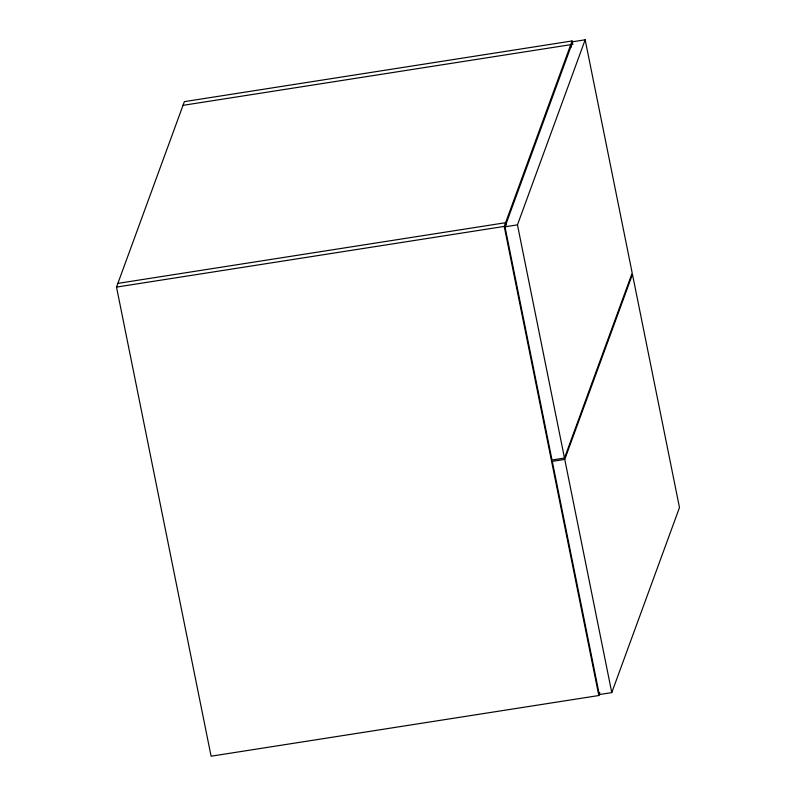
<?xml version="1.0" encoding="UTF-8"?>
<svg xmlns="http://www.w3.org/2000/svg" width="796" height="796" viewBox="0 0 796 796"><rect width="100%" height="100%" fill="white"/><g stroke="black" fill="none" stroke-linecap="round" stroke-linejoin="round"><path stroke-width="1.19" d="M599.836 692.739L598.821 695.525L211.099 756.2L116.514 287.097L184.374 101.639L572.095 40.964L572.831 44.616M598.821 695.525L504.226 226.422L572.095 40.964M504.992 226.8L572.712 41.75L585.169 39.8L632.193 273.008L564.483 458.058L552.016 460.008L504.992 226.8L517.46 224.85L585.169 39.8M564.752 459.401L632.462 274.351L679.486 507.559L611.776 692.61L599.308 694.56L552.285 461.352L564.752 459.401L611.776 692.61M183.02 105.341L570.742 44.666L571.23 47.103M117.868 283.386L505.589 222.711L506.077 225.149M116.514 287.097L504.226 226.422M517.46 224.85L564.483 458.058"/></g></svg>
